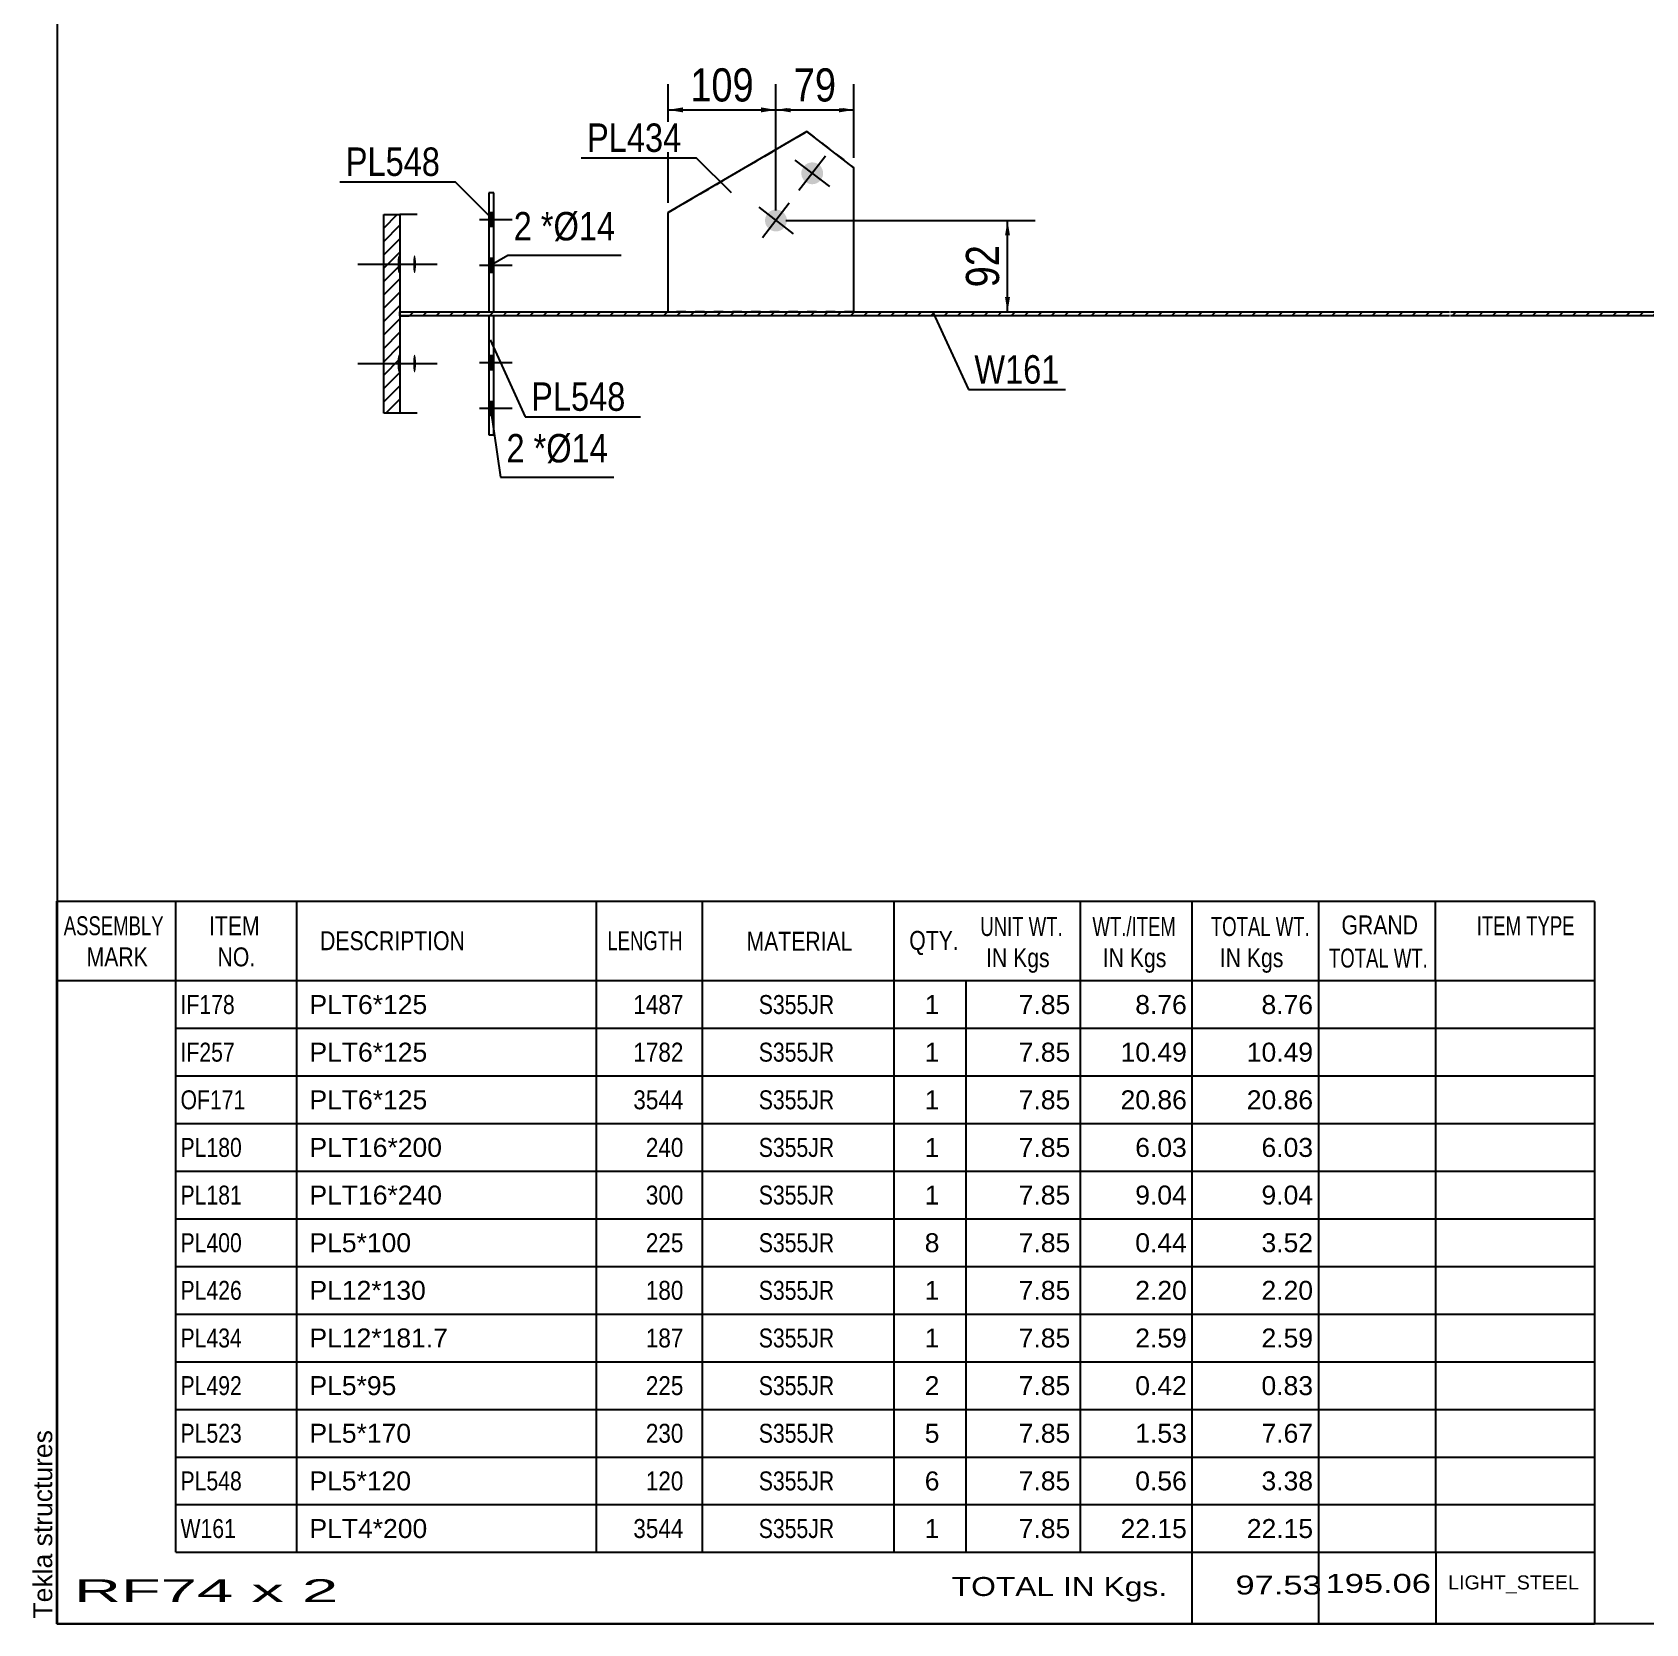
# Model space of a CAD drawing. Header units: millimetres. Extents: x -26 to 376, y -196 to 81.
# Drawn here: x -26 to 136.5, y -195.6 to -35.2 of the extents above; entities that cross this region are included whole.
import ezdxf

# ---------------------------------------------------------------- set-up
doc = ezdxf.new("R2010")
doc.units = ezdxf.units.MM
doc.linetypes.add('DXK_LINE_DOT1', pattern=[1.8814, 0.9407, -0.9407])
doc.styles.add('Arial', font='ARIAL.TTF', dxfattribs={"height": 0.2})
doc.styles.add('Arial Narrow', font='ARIALN.TTF', dxfattribs={"height": 0.2})

# ---------------------------------------------------------------- blocks, each defined once
blk = doc.blocks.new('Unknown-626819533-1211')
at = {"color": 5, "linetype": 'Continuous'}
for p, q in [((-23.53, 81.47), (-23.53, -195.53)), ((-23.53, -195.53), (376.47, -195.53))]:
    blk.add_line(p, q, dxfattribs=at)
at = {"color": 174, "linetype": 'Continuous', "style": 'Arial'}
blk.add_text('Tekla structures', height=1.9102, rotation=90, dxfattribs=at).set_placement((-24.03, -195.03))
blk = doc.blocks.new('Part-626819533-1393 - 1253')
at = {"color": 2, "linetype": 'Continuous'}
for p, q in [((19.96, -63.77), (19.96, -75.77)), ((20.46, -75.77), (20.46, -63.77)), ((19.96, -75.77), (20.46, -75.77))]:
    blk.add_line(p, q, dxfattribs=at)
at = {"color": 7, "linetype": 'DXK_LINE_DOT1'}
blk.add_line((20.46, -63.77), (19.96, -63.77), dxfattribs=at)
blk = doc.blocks.new('Part-626819533-1256 - 1253')
at = {"linetype": 'Continuous'}
h = blk.add_hatch(dxfattribs=at)
h.set_pattern_fill('', scale=0.3, style=0, pattern_type=0)
h.set_pattern_definition([(45, (9.3931, -53.5716), (-0.67352, 0.67352), [])])
h.paths.add_polyline_path([(11.01, -53.57), (9.39, -53.57), (9.39, -73.57), (11.01, -73.57)])
at = {"color": 7, "linetype": 'DXK_LINE_DOT1'}
for p, q in [((9.39, -53.57), (11.01, -53.57)), ((11.01, -73.57), (9.39, -73.57))]:
    blk.add_line(p, q, dxfattribs=at)
at = {"color": 2, "linetype": 'Continuous'}
for p, q in [((9.39, -53.57), (11.01, -53.57)), ((9.39, -73.57), (9.39, -53.57)), ((12.73, -53.57), (11.01, -53.57)), ((11.01, -53.57), (11.01, -73.57)), ((11.01, -73.57), (9.39, -73.57)), ((12.73, -73.57), (11.01, -73.57))]:
    blk.add_line(p, q, dxfattribs=at)
blk = doc.blocks.new('Bolt-626819533-1267 - 1253')
at = {"linetype": 'Continuous'}
for points in [[(10.77, -58.57), (10.77, -58.38), (10.78, -58.21), (10.79, -58.04), (10.81, -57.9), (10.84, -57.79), (10.87, -57.72), (10.89, -57.68), (10.92, -57.68), (10.95, -57.72), (10.98, -57.79), (11, -57.9), (11.02, -58.04), (11.04, -58.21), (11.05, -58.38), (11.05, -58.57), (11.05, -58.76), (11.04, -58.94), (11.02, -59.1), (11, -59.24), (10.98, -59.35), (10.95, -59.43), (10.92, -59.47), (10.89, -59.47), (10.87, -59.43), (10.84, -59.35), (10.81, -59.24), (10.79, -59.1), (10.78, -58.94), (10.77, -58.76)], [(12.34, -58.57), (12.34, -58.38), (12.35, -58.21), (12.37, -58.04), (12.38, -57.9), (12.41, -57.79), (12.44, -57.72), (12.46, -57.68), (12.49, -57.68), (12.52, -57.72), (12.55, -57.79), (12.57, -57.9), (12.59, -58.04), (12.61, -58.21), (12.62, -58.38), (12.62, -58.57), (12.62, -58.76), (12.61, -58.94), (12.59, -59.1), (12.57, -59.24), (12.55, -59.35), (12.52, -59.43), (12.49, -59.47), (12.46, -59.47), (12.44, -59.43), (12.41, -59.35), (12.38, -59.24), (12.37, -59.1), (12.35, -58.94), (12.34, -58.76)], [(10.77, -68.57), (10.77, -68.38), (10.78, -68.21), (10.79, -68.04), (10.81, -67.9), (10.84, -67.79), (10.87, -67.72), (10.89, -67.68), (10.92, -67.68), (10.95, -67.72), (10.98, -67.79), (11, -67.9), (11.02, -68.04), (11.04, -68.21), (11.05, -68.38), (11.05, -68.57), (11.05, -68.76), (11.04, -68.94), (11.02, -69.1), (11, -69.24), (10.98, -69.35), (10.95, -69.43), (10.92, -69.47), (10.89, -69.47), (10.87, -69.43), (10.84, -69.35), (10.81, -69.24), (10.79, -69.1), (10.78, -68.94), (10.77, -68.76)], [(12.34, -68.57), (12.34, -68.38), (12.35, -68.21), (12.37, -68.04), (12.38, -67.9), (12.41, -67.79), (12.44, -67.72), (12.46, -67.68), (12.49, -67.68), (12.52, -67.72), (12.55, -67.79), (12.57, -67.9), (12.59, -68.04), (12.61, -68.21), (12.62, -68.38), (12.62, -68.57), (12.62, -68.76), (12.61, -68.94), (12.59, -69.1), (12.57, -69.24), (12.55, -69.35), (12.52, -69.43), (12.49, -69.47), (12.46, -69.47), (12.44, -69.43), (12.41, -69.35), (12.38, -69.24), (12.37, -69.1), (12.35, -68.94), (12.34, -68.76)]]:
    blk.add_hatch(color=3, dxfattribs=at).paths.add_polyline_path(points)
at = {"color": 3, "linetype": 'Continuous'}
for p, q in [((6.76, -58.57), (13.18, -58.57)), ((8.33, -58.57), (14.75, -58.57)), ((6.76, -68.57), (13.18, -68.57)), ((8.33, -68.57), (14.75, -68.57))]:
    blk.add_line(p, q, dxfattribs=at)
blk = doc.blocks.new('Bolt-626819533-1259 - 1253')
at = {"linetype": 'Continuous'}
for points in [[(52.55, -48.31), (52.78, -48.33), (53, -48.4), (53.19, -48.52), (53.37, -48.67), (53.5, -48.86), (53.59, -49.07), (53.64, -49.29), (53.64, -49.52), (53.59, -49.75), (53.5, -49.96), (53.37, -50.15), (53.19, -50.3), (53, -50.41), (52.78, -50.49), (52.55, -50.51), (52.32, -50.49), (52.1, -50.41), (51.9, -50.3), (51.73, -50.15), (51.6, -49.96), (51.5, -49.75), (51.45, -49.52), (51.45, -49.29), (51.5, -49.07), (51.6, -48.86), (51.73, -48.67), (51.9, -48.52), (52.1, -48.4), (52.32, -48.33)], [(48.89, -53.07), (49.12, -53.09), (49.34, -53.16), (49.54, -53.28), (49.71, -53.43), (49.84, -53.62), (49.94, -53.83), (49.99, -54.05), (49.99, -54.28), (49.94, -54.51), (49.84, -54.72), (49.71, -54.9), (49.54, -55.06), (49.34, -55.17), (49.12, -55.24), (48.89, -55.27), (48.66, -55.24), (48.44, -55.17), (48.24, -55.06), (48.07, -54.9), (47.94, -54.72), (47.84, -54.51), (47.8, -54.28), (47.8, -54.05), (47.84, -53.83), (47.94, -53.62), (48.07, -53.43), (48.24, -53.28), (48.44, -53.16), (48.66, -53.09)]]:
    blk.add_hatch(color=3, dxfattribs=at).paths.add_polyline_path(points)
at = {"color": 3, "linetype": 'Continuous'}
for p, q in [((50.8, -48.07), (54.29, -50.75)), ((53.89, -47.67), (51.21, -51.15)), ((47.15, -52.82), (50.64, -55.51)), ((50.23, -52.42), (47.55, -55.91))]:
    blk.add_line(p, q, dxfattribs=at)
blk = doc.blocks.new('Part-626819533-1328 - 1253')
at = {"color": 2, "linetype": 'Continuous'}
for p, q in [((51.99, -45.2), (38.02, -53.37)), ((51.99, -45.2), (51.99, -45.2)), ((56.75, -48.86), (51.99, -45.2)), ((56.75, -48.86), (56.75, -48.86)), ((56.75, -63.37), (56.75, -48.86)), ((38.02, -53.37), (38.02, -53.37)), ((38.02, -63.37), (38.02, -53.37))]:
    blk.add_line(p, q, dxfattribs=at)
at = {"color": 7, "linetype": 'DXK_LINE_DOT1'}
for p, q in [((38.02, -53.37), (51.99, -45.2)), ((51.99, -45.2), (56.75, -48.86)), ((38.02, -63.37), (56.75, -63.37)), ((56.75, -63.37), (38.02, -63.37))]:
    blk.add_line(p, q, dxfattribs=at)
blk = doc.blocks.new('Part-626819533-1284 - 1253')
at = {"linetype": 'Continuous'}
h = blk.add_hatch(dxfattribs=at)
h.set_pattern_fill('', scale=0.3, style=0, pattern_type=0)
h.set_pattern_definition([(45, (11.0132, -63.3716), (-0.6735192, 0.6735192), [])])
h.paths.add_polyline_path([(328.51, -63.37), (11.01, -63.37), (11.01, -63.77), (328.51, -63.77)])
at = {"color": 7, "linetype": 'DXK_LINE_DOT1'}
for p, q in [((11.01, -63.37), (12.73, -63.37)), ((11.01, -63.77), (12.73, -63.77))]:
    blk.add_line(p, q, dxfattribs=at)
at = {"color": 2, "linetype": 'Continuous'}
for p, q in [((11.01, -63.37), (116.75, -63.37)), ((11.01, -63.77), (11.01, -63.37)), ((116.85, -63.37), (239.1, -63.37)), ((116.75, -63.77), (11.01, -63.77)), ((239.1, -63.77), (116.85, -63.77))]:
    blk.add_line(p, q, dxfattribs=at)
blk = doc.blocks.new('Part-626819533-2490 - 1253')
at = {"color": 2, "linetype": 'Continuous'}
for p, q in [((20.46, -51.37), (19.96, -51.37)), ((19.96, -51.37), (19.96, -63.37)), ((20.46, -63.37), (20.46, -51.37))]:
    blk.add_line(p, q, dxfattribs=at)
at = {"color": 7, "linetype": 'DXK_LINE_DOT1'}
blk.add_line((19.96, -63.37), (20.46, -63.37), dxfattribs=at)
blk = doc.blocks.new('Bolt-626819533-2498 - 1253')
at = {"linetype": 'Continuous'}
for points in [[(19.96, -67.77), (19.96, -69.17), (20.46, -69.17), (20.46, -67.77)], [(19.96, -72.39), (19.96, -73.79), (20.46, -73.79), (20.46, -72.39)]]:
    blk.add_hatch(color=3, dxfattribs=at).paths.add_polyline_path(points)
at = {"color": 3, "linetype": 'Continuous'}
for p, q in [((19.96, -67.77), (20.46, -67.77)), ((19.01, -68.47), (22.31, -68.47)), ((19.96, -69.17), (20.46, -69.17)), ((19.01, -73.09), (22.31, -73.09)), ((19.96, -72.39), (20.46, -72.39)), ((19.96, -73.79), (20.46, -73.79))]:
    blk.add_line(p, q, dxfattribs=at)
blk = doc.blocks.new('Bolt-626819533-2513 - 1253')
at = {"linetype": 'Continuous'}
for points in [[(20.46, -54.75), (20.46, -53.35), (19.96, -53.35), (19.96, -54.75)], [(20.46, -59.37), (20.46, -57.97), (19.96, -57.97), (19.96, -59.37)]]:
    blk.add_hatch(color=3, dxfattribs=at).paths.add_polyline_path(points)
at = {"color": 3, "linetype": 'Continuous'}
for p, q in [((19.96, -53.35), (20.46, -53.35)), ((19.01, -54.05), (22.31, -54.05)), ((19.96, -54.75), (20.46, -54.75)), ((19.96, -57.97), (20.46, -57.97)), ((19.01, -58.67), (22.31, -58.67)), ((19.96, -59.37), (20.46, -59.37))]:
    blk.add_line(p, q, dxfattribs=at)
blk = doc.blocks.new('StraightDimension-626819533-1483 - 1253')
at = {"linetype": 'Continuous'}
for points in [[(50.39, -43.27), (48.89, -43.02), (50.39, -42.77)], [(55.25, -42.77), (56.75, -43.02), (55.25, -43.27)]]:
    blk.add_hatch(color=4, dxfattribs=at).paths.add_polyline_path(points)
at = {"color": 4, "linetype": 'Continuous'}
for p, q in [((48.89, -53.17), (48.89, -40.42)), ((56.75, -47.86), (56.75, -40.42)), ((48.89, -43.02), (56.75, -43.02))]:
    blk.add_line(p, q, dxfattribs=at)
at = {"color": 0}
blk.add_wipeout([(55.66, -42.87), (55.66, -37.97), (49.99, -37.97), (49.99, -42.87)], dxfattribs=at)
at = {"color": 4, "style": 'Arial Narrow'}
blk.add_text('79', height=3.34, dxfattribs=at).set_placement((50.69, -42.17))
blk = doc.blocks.new('StraightDimension-626819533-1422 - 1253')
at = {"linetype": 'Continuous'}
for points in [[(71.97, -55.67), (72.22, -54.17), (72.47, -55.67)], [(72.47, -61.87), (72.22, -63.37), (71.97, -61.87)]]:
    blk.add_hatch(color=4, dxfattribs=at).paths.add_polyline_path(points)
at = {"color": 4, "linetype": 'Continuous'}
for p, q in [((49.89, -54.17), (75.02, -54.17)), ((72.22, -63.37), (72.22, -54.17)), ((39.02, -63.37), (75.02, -63.37))]:
    blk.add_line(p, q, dxfattribs=at)
at = {"color": 0}
blk.add_wipeout([(72.07, -55.94), (67.17, -55.94), (67.17, -61.6), (72.07, -61.6)], dxfattribs=at)
at = {"color": 4, "style": 'Arial Narrow'}
blk.add_text('92', height=3.34, rotation=90.0002, dxfattribs=at).set_placement((71.37, -60.9))
blk = doc.blocks.new('StraightDimension-626819533-1497 - 1253')
at = {"linetype": 'Continuous'}
for points in [[(39.52, -43.27), (38.02, -43.02), (39.52, -42.77)], [(47.39, -42.77), (48.89, -43.02), (47.39, -43.27)]]:
    blk.add_hatch(color=4, dxfattribs=at).paths.add_polyline_path(points)
at = {"color": 4, "linetype": 'Continuous'}
for p, q in [((38.02, -52.37), (38.02, -40.42)), ((48.89, -53.17), (48.89, -40.42)), ((38.02, -43.02), (48.89, -43.02))]:
    blk.add_line(p, q, dxfattribs=at)
at = {"color": 0}
blk.add_wipeout([(47.35, -42.87), (47.35, -37.97), (39.56, -37.97), (39.56, -42.87)], dxfattribs=at)
at = {"color": 4, "style": 'Arial Narrow'}
blk.add_text('109', height=3.34, dxfattribs=at).set_placement((40.26, -42.17))
blk = doc.blocks.new('CBS_BOM-626819533-5943')
at = {"color": 7, "linetype": 'Continuous'}
for p, q in [((-23.56, -130.76), (-23.56, -122.76)), ((-23.55, -122.76), (131.36, -122.76)), ((-11.56, -130.76), (-11.56, -122.76)), ((0.63, -130.76), (0.63, -122.76)), ((30.8, -130.76), (30.8, -122.76)), ((41.48, -130.76), (41.48, -122.76)), ((60.79, -130.76), (60.79, -122.76)), ((79.59, -130.76), (79.59, -122.76)), ((90.81, -130.76), (90.81, -122.76)), ((103.59, -130.76), (103.59, -122.76)), ((115.34, -130.76), (115.34, -122.76)), ((131.37, -122.77), (131.36, -130.75)), ((-23.56, -130.76), (131.37, -130.76)), ((-23.56, -135.56), (-23.56, -130.76)), ((-11.56, -135.56), (-11.56, -130.76)), ((0.63, -135.56), (0.63, -130.76)), ((30.8, -135.56), (30.8, -130.76)), ((41.48, -135.56), (41.48, -130.76)), ((60.79, -135.56), (60.79, -130.76)), ((68.06, -135.56), (68.06, -130.76)), ((79.59, -135.56), (79.59, -130.76)), ((90.81, -135.56), (90.81, -130.76)), ((103.59, -135.56), (103.59, -130.76)), ((115.36, -135.56), (115.36, -130.76)), ((131.37, -130.76), (131.37, -135.56)), ((-23.56, -140.36), (-23.56, -135.56)), ((-11.56, -135.56), (131.37, -135.56)), ((-11.56, -140.36), (-11.56, -135.56)), ((0.63, -140.36), (0.63, -135.56)), ((30.8, -140.36), (30.8, -135.56)), ((41.48, -140.36), (41.48, -135.56)), ((60.79, -140.36), (60.79, -135.56)), ((68.06, -140.36), (68.06, -135.56)), ((79.59, -140.36), (79.59, -135.56)), ((90.81, -140.36), (90.81, -135.56)), ((103.59, -140.36), (103.59, -135.56)), ((115.36, -140.36), (115.36, -135.56)), ((131.37, -135.56), (131.37, -140.36)), ((-23.56, -145.16), (-23.56, -140.36)), ((-11.56, -140.36), (131.37, -140.36)), ((-11.56, -145.16), (-11.56, -140.36)), ((0.63, -145.16), (0.63, -140.36)), ((30.8, -145.16), (30.8, -140.36)), ((41.48, -145.16), (41.48, -140.36)), ((60.79, -145.16), (60.79, -140.36)), ((68.06, -145.16), (68.06, -140.36)), ((79.59, -145.16), (79.59, -140.36)), ((90.81, -145.16), (90.81, -140.36)), ((103.59, -145.16), (103.59, -140.36)), ((115.36, -145.16), (115.36, -140.36)), ((131.37, -140.36), (131.37, -145.16)), ((-23.56, -149.96), (-23.56, -145.16)), ((-11.56, -145.16), (131.37, -145.16)), ((-11.56, -149.96), (-11.56, -145.16)), ((0.63, -149.96), (0.63, -145.16)), ((30.8, -149.96), (30.8, -145.16)), ((41.48, -149.96), (41.48, -145.16)), ((60.79, -149.96), (60.79, -145.16)), ((68.06, -149.96), (68.06, -145.16)), ((79.59, -149.96), (79.59, -145.16)), ((90.81, -149.96), (90.81, -145.16)), ((103.59, -149.96), (103.59, -145.16)), ((115.36, -149.96), (115.36, -145.16)), ((131.37, -145.16), (131.37, -149.96)), ((-23.56, -154.76), (-23.56, -149.96)), ((-11.56, -149.96), (131.37, -149.96)), ((-11.56, -154.76), (-11.56, -149.96)), ((0.63, -154.76), (0.63, -149.96)), ((30.8, -154.76), (30.8, -149.96)), ((41.48, -154.76), (41.48, -149.96)), ((60.79, -154.76), (60.79, -149.96)), ((68.06, -154.76), (68.06, -149.96)), ((79.59, -154.76), (79.59, -149.96)), ((90.81, -154.76), (90.81, -149.96)), ((103.59, -154.76), (103.59, -149.96)), ((115.36, -154.76), (115.36, -149.96)), ((131.37, -149.96), (131.37, -154.76)), ((-23.56, -159.56), (-23.56, -154.76)), ((-11.56, -154.76), (131.37, -154.76)), ((-11.56, -159.56), (-11.56, -154.76)), ((0.63, -159.56), (0.63, -154.76)), ((30.8, -159.56), (30.8, -154.76)), ((41.48, -159.56), (41.48, -154.76)), ((60.79, -159.56), (60.79, -154.76)), ((68.06, -159.56), (68.06, -154.76)), ((79.59, -159.56), (79.59, -154.76)), ((90.81, -159.56), (90.81, -154.76)), ((103.59, -159.56), (103.59, -154.76)), ((115.36, -159.56), (115.36, -154.76)), ((131.37, -154.76), (131.37, -159.56)), ((-23.56, -164.36), (-23.56, -159.56)), ((-11.56, -159.56), (131.37, -159.56)), ((-11.56, -164.36), (-11.56, -159.56)), ((0.63, -164.36), (0.63, -159.56)), ((30.8, -164.36), (30.8, -159.56)), ((41.48, -164.36), (41.48, -159.56)), ((60.79, -164.36), (60.79, -159.56)), ((68.06, -164.36), (68.06, -159.56)), ((79.59, -164.36), (79.59, -159.56)), ((90.81, -164.36), (90.81, -159.56)), ((103.59, -164.36), (103.59, -159.56)), ((115.36, -164.36), (115.36, -159.56)), ((131.37, -159.56), (131.37, -164.36)), ((-23.56, -169.16), (-23.56, -164.36)), ((-11.56, -164.36), (131.37, -164.36)), ((-11.56, -169.16), (-11.56, -164.36)), ((0.63, -169.16), (0.63, -164.36)), ((30.8, -169.16), (30.8, -164.36)), ((41.48, -169.16), (41.48, -164.36)), ((60.79, -169.16), (60.79, -164.36)), ((68.06, -169.16), (68.06, -164.36)), ((79.59, -169.16), (79.59, -164.36)), ((90.81, -169.16), (90.81, -164.36)), ((103.59, -169.16), (103.59, -164.36)), ((115.36, -169.16), (115.36, -164.36)), ((131.37, -164.36), (131.37, -169.16)), ((-23.56, -173.96), (-23.56, -169.16)), ((-11.56, -169.16), (131.37, -169.16)), ((-11.56, -173.96), (-11.56, -169.16)), ((0.63, -173.96), (0.63, -169.16)), ((30.8, -173.96), (30.8, -169.16)), ((41.48, -173.96), (41.48, -169.16)), ((60.79, -173.96), (60.79, -169.16)), ((68.06, -173.96), (68.06, -169.16)), ((79.59, -173.96), (79.59, -169.16)), ((90.81, -173.96), (90.81, -169.16)), ((103.59, -173.96), (103.59, -169.16)), ((115.36, -173.96), (115.36, -169.16)), ((131.37, -169.16), (131.37, -173.96)), ((-23.56, -178.76), (-23.56, -173.96)), ((-11.56, -173.96), (131.37, -173.96)), ((-11.56, -178.76), (-11.56, -173.96)), ((0.63, -178.76), (0.63, -173.96)), ((30.8, -178.76), (30.8, -173.96)), ((41.48, -178.76), (41.48, -173.96)), ((60.79, -178.76), (60.79, -173.96)), ((68.06, -178.76), (68.06, -173.96)), ((79.59, -178.76), (79.59, -173.96)), ((90.81, -178.76), (90.81, -173.96)), ((103.59, -178.76), (103.59, -173.96)), ((115.36, -178.76), (115.36, -173.96)), ((131.37, -173.96), (131.37, -178.76)), ((-23.56, -183.56), (-23.56, -178.76)), ((-11.56, -178.76), (131.37, -178.76)), ((-11.56, -183.56), (-11.56, -178.76)), ((0.63, -183.56), (0.63, -178.76)), ((30.8, -183.56), (30.8, -178.76)), ((41.48, -183.56), (41.48, -178.76)), ((60.79, -183.56), (60.79, -178.76)), ((68.06, -183.56), (68.06, -178.76)), ((79.59, -183.56), (79.59, -178.76)), ((90.81, -183.56), (90.81, -178.76)), ((103.59, -183.56), (103.59, -178.76)), ((115.36, -183.56), (115.36, -178.76)), ((131.37, -178.76), (131.37, -183.56)), ((-23.56, -188.36), (-23.56, -183.56)), ((-11.56, -183.56), (131.37, -183.56)), ((-11.56, -188.36), (-11.56, -183.56)), ((0.63, -188.36), (0.63, -183.56)), ((30.8, -188.36), (30.8, -183.56)), ((41.48, -188.36), (41.48, -183.56)), ((60.79, -188.36), (60.79, -183.56)), ((68.06, -188.36), (68.06, -183.56)), ((79.59, -188.36), (79.59, -183.56)), ((90.81, -188.36), (90.81, -183.56)), ((103.59, -188.36), (103.59, -183.56)), ((115.36, -188.36), (115.36, -183.56)), ((131.37, -183.56), (131.37, -188.36)), ((-23.56, -195.56), (-23.56, -188.38)), ((-11.56, -188.36), (131.37, -188.36)), ((90.81, -195.56), (90.81, -188.38)), ((103.59, -195.56), (103.59, -188.38)), ((115.4, -195.56), (115.4, -188.38)), ((131.37, -188.36), (131.37, -195.56)), ((-23.56, -195.56), (131.37, -195.56))]:
    blk.add_line(p, q, dxfattribs=at)
at = {"color": 3, "linetype": 'Continuous', "style": 'Arial'}
for s, height, width, p in [('ASSEMBLY', 1.91, 0.7, (-22.87, -126.18)), ('ITEM', 1.91, 0.8, (-8.23, -126.18)), ('UNIT WT.', 1.91, 0.7, (69.48, -126.26)), ('WT./ITEM', 1.91, 0.7, (80.78, -126.26)), ('TOTAL WT.', 1.91, 0.7, (92.71, -126.26)), ('GRAND', 1.91, 0.8, (105.87, -126.1)), ('ITEM TYPE', 1.91, 0.7, (119.5, -126.18)), ('DESCRIPTION', 1.9102, 0.8, (2.96, -127.69)), ('LENGTH', 1.91, 0.7, (31.9, -127.69)), ('MATERIAL', 1.91, 0.8, (45.93, -127.74)), ('QTY.', 1.91, 0.8, (62.32, -127.66)), ('MARK', 1.91, 0.8, (-20.56, -129.32)), ('NO.', 1.91, 0.8, (-7.37, -129.32)), ('IN Kgs', 1.91, 0.8, (70.06, -129.4)), ('IN Kgs', 1.91, 0.8, (81.82, -129.4)), ('IN Kgs', 1.91, 0.8, (93.61, -129.4)), ('TOTAL WT.', 1.91, 0.7, (104.61, -129.44))]:
    blk.add_text(s, height=height, dxfattribs=dict(at, width=width)).set_placement(p)
at = {"color": 7, "linetype": 'Continuous', "style": 'Arial'}
for s, width, p in [('IF178', 0.8, (-11.1, -134.12)), ('1487', 0.85, (34.52, -134.12)), ('S355JR', 0.8, (47.16, -134.12)), ('IF257', 0.8, (-11.1, -138.92)), ('1782', 0.85, (34.52, -138.92)), ('S355JR', 0.8, (47.16, -138.92)), ('OF171', 0.8, (-11.1, -143.72)), ('3544', 0.85, (34.52, -143.72)), ('S355JR', 0.8, (47.16, -143.72)), ('PL180', 0.8, (-11.1, -148.52)), ('240', 0.85, (35.78, -148.52)), ('S355JR', 0.8, (47.16, -148.52)), ('PL181', 0.8, (-11.1, -153.32)), ('300', 0.85, (35.78, -153.32)), ('S355JR', 0.8, (47.16, -153.32)), ('PL400', 0.8, (-11.1, -158.12)), ('225', 0.85, (35.78, -158.12)), ('S355JR', 0.8, (47.16, -158.12)), ('PL426', 0.8, (-11.1, -162.92)), ('180', 0.85, (35.78, -162.92)), ('S355JR', 0.8, (47.16, -162.92)), ('PL434', 0.8, (-11.1, -167.72)), ('187', 0.85, (35.78, -167.72)), ('S355JR', 0.8, (47.16, -167.72)), ('PL492', 0.8, (-11.1, -172.52)), ('225', 0.85, (35.78, -172.52)), ('S355JR', 0.8, (47.16, -172.52)), ('PL523', 0.8, (-11.1, -177.32)), ('230', 0.85, (35.78, -177.32)), ('S355JR', 0.8, (47.16, -177.32)), ('PL548', 0.8, (-11.1, -182.12)), ('120', 0.85, (35.78, -182.12)), ('S355JR', 0.8, (47.16, -182.12)), ('W161', 0.8, (-11.1, -186.92)), ('3544', 0.85, (34.52, -186.92)), ('S355JR', 0.8, (47.16, -186.92))]:
    blk.add_text(s, height=1.91, dxfattribs=dict(at, width=width)).set_placement(p)
for s, p in [('PLT6*125', (1.89, -134.12)), ('1', (63.88, -134.12)), ('7.85', (73.35, -134.12)), ('8.76', (85.09, -134.12)), ('8.76', (97.81, -134.12)), ('PLT6*125', (1.89, -138.92)), ('1', (63.88, -138.92)), ('7.85', (73.35, -138.92)), ('10.49', (83.61, -138.92)), ('10.49', (96.33, -138.92)), ('PLT6*125', (1.89, -143.72)), ('1', (63.88, -143.72)), ('7.85', (73.35, -143.72)), ('20.86', (83.61, -143.72)), ('20.86', (96.33, -143.72)), ('PLT16*200', (1.89, -148.52)), ('1', (63.88, -148.52)), ('7.85', (73.35, -148.52)), ('6.03', (85.09, -148.52)), ('6.03', (97.81, -148.52)), ('PLT16*240', (1.89, -153.32)), ('1', (63.88, -153.32)), ('7.85', (73.35, -153.32)), ('9.04', (85.09, -153.32)), ('9.04', (97.81, -153.32)), ('PL5*100', (1.89, -158.12)), ('8', (63.88, -158.12)), ('7.85', (73.35, -158.12)), ('0.44', (85.09, -158.12)), ('3.52', (97.81, -158.12)), ('PL12*130', (1.89, -162.92)), ('1', (63.88, -162.92)), ('7.85', (73.35, -162.92)), ('2.20', (85.09, -162.92)), ('2.20', (97.81, -162.92)), ('PL12*181.7', (1.89, -167.72)), ('7.85', (73.35, -167.72)), ('2.59', (85.09, -167.72)), ('2.59', (97.81, -167.72)), ('1', (63.88, -167.72)), ('PL5*95', (1.89, -172.52)), ('2', (63.88, -172.52)), ('7.85', (73.35, -172.52)), ('0.42', (85.09, -172.52)), ('0.83', (97.81, -172.52)), ('PL5*170', (1.89, -177.32)), ('5', (63.88, -177.32)), ('7.85', (73.35, -177.32)), ('1.53', (85.09, -177.32)), ('7.67', (97.81, -177.32)), ('PL5*120', (1.89, -182.12)), ('6', (63.88, -182.12)), ('7.85', (73.35, -182.12)), ('0.56', (85.09, -182.12)), ('3.38', (97.81, -182.12)), ('PLT4*200', (1.89, -186.92)), ('1', (63.88, -186.92)), ('7.85', (73.35, -186.92)), ('22.15', (83.61, -186.92)), ('22.15', (96.33, -186.92))]:
    blk.add_text(s, height=1.91, dxfattribs=at).set_placement(p)
at = {"color": 6, "linetype": 'Continuous', "style": 'Arial'}
for s, height, width, p in [('RF74 x 2', 2.292, 2.05, (-21.84, -193.37)), ('TOTAL IN Kgs.', 1.9102, 1.2, (66.6, -192.76)), ('97.53', 1.91, 1.3, (95.19, -192.61)), ('195.06', 1.91, 1.3, (104.27, -192.45))]:
    blk.add_text(s, height=height, dxfattribs=dict(at, width=width)).set_placement(p)
blk.add_text('LIGHT_STEEL', height=1.4135, dxfattribs=at).set_placement((116.62, -192.1))
blk = doc.blocks.new('Mark-626819533-1324 - 1253')
at = {"color": 7, "linetype": 'Continuous'}
blk.add_line((44.4, -51.39), (40.86, -47.85), dxfattribs=at)
at = {"color": 0}
blk.add_wipeout([(39.36, -47.25), (39.36, -44.25), (29.86, -44.25), (29.86, -47.25)], dxfattribs=at)
blk.add_wipeout([(39.36, -47.25), (39.36, -44.25), (29.86, -44.25), (29.86, -47.25)], dxfattribs=at)
at = {"color": 7, "linetype": 'Continuous'}
blk.add_line((29.26, -47.85), (40.86, -47.85), dxfattribs=at)
at = {"color": 3, "style": 'Arial Narrow'}
blk.add_text('PL434', height=2.863, dxfattribs=at).set_placement((29.86, -47.25))
blk = doc.blocks.new('Mark-626819533-1279 - 1253')
at = {"color": 0}
blk.add_wipeout([(77.47, -70.6), (77.47, -67.6), (68.88, -67.6), (68.88, -70.6)], dxfattribs=at)
blk.add_wipeout([(77.47, -70.6), (77.47, -67.6), (68.88, -67.6), (68.88, -70.6)], dxfattribs=at)
at = {"color": 7, "linetype": 'Continuous'}
for p, q in [((64.74, -63.47), (68.28, -71.2)), ((68.28, -71.2), (78.07, -71.2))]:
    blk.add_line(p, q, dxfattribs=at)
at = {"color": 3, "style": 'Arial Narrow'}
blk.add_text('W161', height=2.863, dxfattribs=at).set_placement((68.88, -70.6))
blk = doc.blocks.new('Mark-626819533-2538 - 1253')
at = {"color": 7, "linetype": 'Continuous'}
blk.add_line((21.14, -80.04), (32.56, -80.04), dxfattribs=at)
at = {"color": 0}
for points in [[(23.57, -78.54), (23.57, -75.54), (21.74, -75.54), (21.74, -78.54)], [(25.75, -78.54), (25.75, -75.54), (24.47, -75.54), (24.47, -78.54)]]:
    blk.add_wipeout(points, dxfattribs=at)
for points in [[(23.57, -78.54), (23.57, -75.54), (21.74, -75.54), (21.74, -78.54)], [(25.75, -78.54), (25.75, -75.54), (24.47, -75.54), (24.47, -78.54)]]:
    blk.add_wipeout(points, dxfattribs=at)
at = {"color": 7, "linetype": 'Continuous'}
blk.add_line((20.14, -73.09), (21.14, -80.04), dxfattribs=at)
at = {"color": 3, "style": 'Arial Narrow'}
blk.add_text('2', height=2.86, dxfattribs=at).set_placement((21.74, -78.54))
at = {"color": 0}
blk.add_wipeout([(31.96, -78.54), (31.96, -75.54), (25.75, -75.54), (25.75, -78.54)], dxfattribs=at)
blk.add_wipeout([(31.96, -78.54), (31.96, -75.54), (25.75, -75.54), (25.75, -78.54)], dxfattribs=at)
at = {"color": 3, "style": 'Arial Narrow'}
for s, height, p in [('*', 2.86, (24.47, -78.54)), ('Ø14', 2.863, (25.75, -78.54))]:
    blk.add_text(s, height=height, dxfattribs=at).set_placement(p)
blk = doc.blocks.new('Mark-626819533-2521 - 1253')
at = {"color": 0}
blk.add_wipeout([(33.73, -73.34), (33.73, -70.34), (24.23, -70.34), (24.23, -73.34)], dxfattribs=at)
blk.add_wipeout([(33.73, -73.34), (33.73, -70.34), (24.23, -70.34), (24.23, -73.34)], dxfattribs=at)
at = {"color": 7, "linetype": 'Continuous'}
for p, q in [((20.09, -66.2), (23.63, -73.94)), ((23.63, -73.94), (35.23, -73.94))]:
    blk.add_line(p, q, dxfattribs=at)
at = {"color": 3, "style": 'Arial Narrow'}
blk.add_text('PL548', height=2.863, dxfattribs=at).set_placement((24.23, -73.34))
blk = doc.blocks.new('Mark-626819533-2530 - 1253')
at = {"color": 7, "linetype": 'Continuous'}
blk.add_line((20.09, -53.8), (16.56, -50.27), dxfattribs=at)
at = {"color": 0}
blk.add_wipeout([(15.06, -49.67), (15.06, -46.67), (5.55, -46.67), (5.55, -49.67)], dxfattribs=at)
blk.add_wipeout([(15.06, -49.67), (15.06, -46.67), (5.55, -46.67), (5.55, -49.67)], dxfattribs=at)
at = {"color": 7, "linetype": 'Continuous'}
blk.add_line((4.95, -50.27), (16.56, -50.27), dxfattribs=at)
at = {"color": 3, "style": 'Arial Narrow'}
blk.add_text('PL548', height=2.863, dxfattribs=at).set_placement((5.55, -49.67))
blk = doc.blocks.new('Mark-626819533-2537 - 1253')
at = {"color": 7, "linetype": 'Continuous'}
for p, q in [((20.14, -58.67), (21.87, -57.67)), ((21.87, -57.67), (33.29, -57.67))]:
    blk.add_line(p, q, dxfattribs=at)
at = {"color": 0}
for points in [[(24.3, -56.17), (24.3, -53.17), (22.47, -53.17), (22.47, -56.17)], [(26.48, -56.17), (26.48, -53.17), (25.2, -53.17), (25.2, -56.17)]]:
    blk.add_wipeout(points, dxfattribs=at)
for points in [[(24.3, -56.17), (24.3, -53.17), (22.47, -53.17), (22.47, -56.17)], [(26.48, -56.17), (26.48, -53.17), (25.2, -53.17), (25.2, -56.17)]]:
    blk.add_wipeout(points, dxfattribs=at)
at = {"color": 3, "style": 'Arial Narrow'}
blk.add_text('2', height=2.86, dxfattribs=at).set_placement((22.47, -56.17))
at = {"color": 0}
blk.add_wipeout([(32.69, -56.17), (32.69, -53.17), (26.48, -53.17), (26.48, -56.17)], dxfattribs=at)
blk.add_wipeout([(32.69, -56.17), (32.69, -53.17), (26.48, -53.17), (26.48, -56.17)], dxfattribs=at)
at = {"color": 3, "style": 'Arial Narrow'}
for s, height, p in [('*', 2.86, (25.2, -56.17)), ('Ø14', 2.863, (26.48, -56.17))]:
    blk.add_text(s, height=height, dxfattribs=at).set_placement(p)

msp = doc.modelspace()

# ---------------------------------------------------------------- block references
for name in ['Unknown-626819533-1211', 'Part-626819533-1328 - 1253', 'Bolt-626819533-1259 - 1253', 'Part-626819533-2490 - 1253', 'Part-626819533-1256 - 1253', 'Bolt-626819533-2513 - 1253', 'Bolt-626819533-1267 - 1253', 'Part-626819533-1284 - 1253', 'Part-626819533-1393 - 1253', 'Bolt-626819533-2498 - 1253', 'CBS_BOM-626819533-5943']:
    msp.add_blockref(name, (0, 0))

# ---------------------------------------------------------------- next in the draw order: block references
for name in ['StraightDimension-626819533-1483 - 1253', 'Mark-626819533-2530 - 1253', 'StraightDimension-626819533-1422 - 1253', 'Mark-626819533-2538 - 1253']:
    msp.add_blockref(name, (0, 0))

# ---------------------------------------------------------------- next in the draw order: block references
for name in ['StraightDimension-626819533-1497 - 1253', 'Mark-626819533-2537 - 1253', 'Mark-626819533-1279 - 1253', 'Mark-626819533-2521 - 1253']:
    msp.add_blockref(name, (0, 0))

# ---------------------------------------------------------------- next in the draw order: block references
msp.add_blockref('Mark-626819533-1324 - 1253', (0, 0))

doc.saveas('drawing.dxf')
